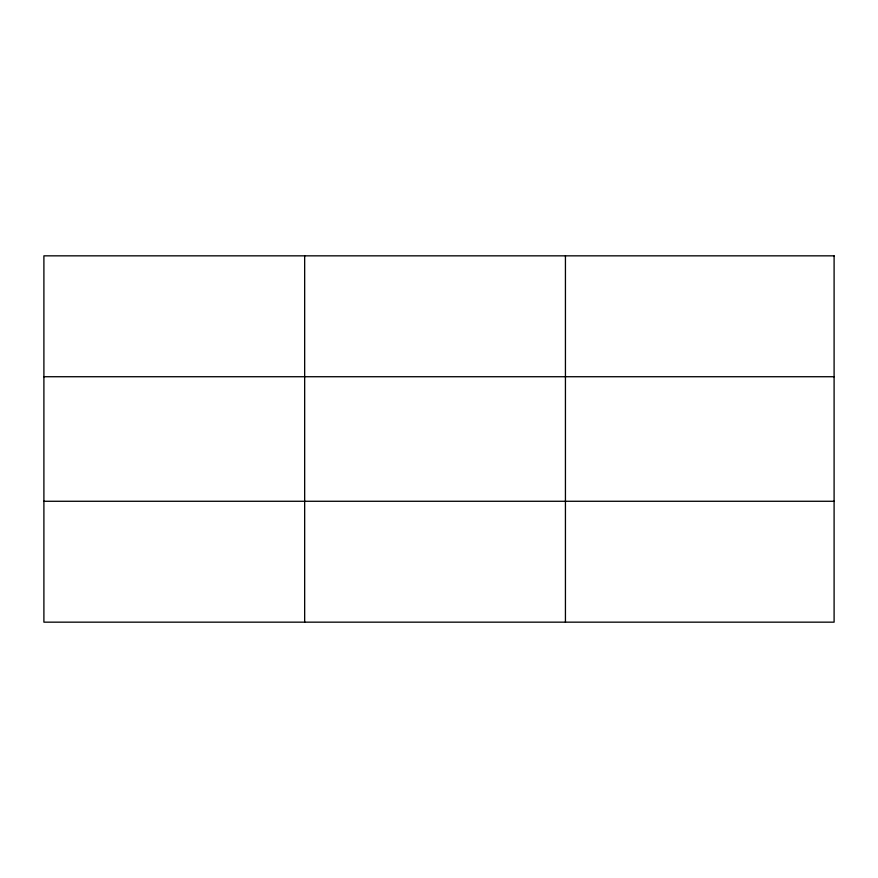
<?xml version="1.0" encoding="UTF-8"?>
<svg xmlns="http://www.w3.org/2000/svg" width="878" height="878" viewBox="0 0 878 878"><rect width="100%" height="100%" fill="white"/><g stroke="black" fill="none" stroke-linecap="round" stroke-linejoin="round"><path stroke-width="1.32" d="M304.666 255.838L304.666 622.162M565.432 255.838L565.432 622.162M43.9 376.728L834.1 376.728M43.9 501.272L834.1 501.272M834.1 255.838L834.1 622.162L43.9 622.162L43.9 255.838L834.1 255.838"/></g></svg>
